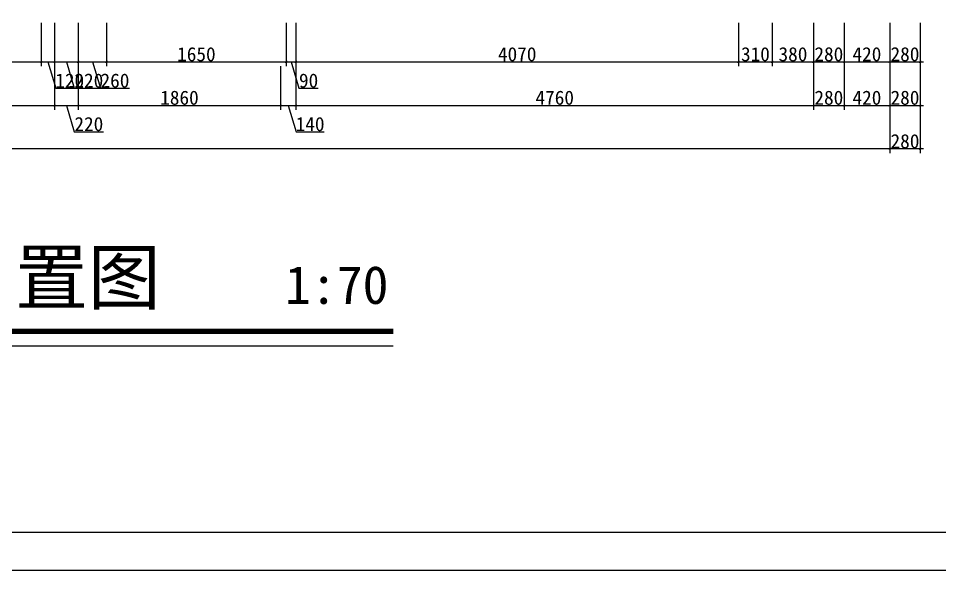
# Model space of a CAD drawing. Extents: x 13886 to 74789, y -750269 to -704302.
# Drawn here: x 59989 to 68457, y -750269 to -745191 of the extents above; entities that cross this region are included whole.
import ezdxf

# ---------------------------------------------------------------- set-up
doc = ezdxf.new("R2010")
doc.units = 0
doc.header["$LTSCALE"] = 10
doc.layers.get('0').update_dxf_attribs({"linetype": 'CONTINUOUS'})
doc.layers.get('DEFPOINTS').update_dxf_attribs({"linetype": 'CONTINUOUS'})
doc.layers.add('____4', color=4, linetype='CONTINUOUS')
doc.layers.add('__A', color=14, linetype='CONTINUOUS')
doc.styles.get("Standard").update_dxf_attribs({"font": 'NSimSun.ttf'})
doc.dimstyles.get("Standard").update_dxf_attribs({"dimtxt": 0.18, "dimasz": 0.18, "dimexe": 0.18, "dimexo": 0.0625, "dimgap": 0.09, "dimtad": 0, "dimtih": 1, "dimtoh": 1, "dimdec": 4, "dimzin": 0, "dimtxsty": 'STANDARD', "dimcen": 0.09, "dimazin": 3, "dimtfac": 1, "dimtdec": 4, "dimtofl": 0, "dimtmove": 0, "dimatfit": 3, "dimtolj": 1, "dimtzin": 0})

# ---------------------------------------------------------------- blocks, each defined once
blk = doc.blocks.new('HTHJGJ')
at = {"layer": '__A', "ltscale": 150}
for p, q in [((42936.3, -749919.1), (15636.3, -749919.1)), ((43286.3, -750269.1), (13886.3, -750269.1))]:
    blk.add_line(p, q, dxfattribs=at)
blk = doc.blocks.new('_ARCHTICK')
at = {"color": 0, "linetype": 'BYBLOCK', "const_width": 0.15}
blk.add_lwpolyline([(-0.5, -0.5), (0.5, 0.5)], dxfattribs=at)
blk = doc.blocks.new('*D267')
at = {"color": 250, "ltscale": 60}
for p, q in [((67999.4, -746031.5), (67999.4, -746431.5)), ((68279.4, -746031.5), (68279.4, -746431.5)), ((68309.4, -746391.5), (67969.4, -746391.5))]:
    blk.add_line(p, q, dxfattribs=at)
at = {"layer": 'DEFPOINTS', "color": 0, "ltscale": 60}
for p in [(67999.4, -745991.5), (68279.4, -745991.5), (67999.4, -746391.5)]:
    blk.add_point(p, dxfattribs=at)
at = {"color": 250, "ltscale": 60, "xscale": 20, "yscale": 20, "zscale": 20, "rotation": 180}
blk.add_blockref('_ARCHTICK', (67999.4, -746391.5), dxfattribs=at)
at = {"color": 250, "ltscale": 60, "xscale": 20, "yscale": 20, "zscale": 20}
blk.add_blockref('_ARCHTICK', (68279.4, -746391.5), dxfattribs=at)
at = {"color": 3, "ltscale": 60, "insert": (68139.4, -746321.5), "char_height": 130, "attachment_point": 5}
blk.add_mtext('\\A1;280', dxfattribs=at)
blk = doc.blocks.new('*D268')
at = {"color": 250, "ltscale": 60}
for p, q in [((51192.1, -746031.5), (51192.1, -746431.5)), ((67999.4, -746031.5), (67999.4, -746431.5)), ((68029.4, -746391.5), (51162.1, -746391.5))]:
    blk.add_line(p, q, dxfattribs=at)
at = {"layer": 'DEFPOINTS', "color": 0, "ltscale": 60}
for p in [(51192.1, -745991.5), (67999.4, -745991.5), (51192.1, -746391.5)]:
    blk.add_point(p, dxfattribs=at)
at = {"color": 250, "ltscale": 60, "xscale": 20, "yscale": 20, "zscale": 20, "rotation": 180}
blk.add_blockref('_ARCHTICK', (51192.1, -746391.5), dxfattribs=at)
at = {"color": 250, "ltscale": 60, "xscale": 20, "yscale": 20, "zscale": 20}
blk.add_blockref('_ARCHTICK', (67999.4, -746391.5), dxfattribs=at)
at = {"color": 3, "ltscale": 60, "insert": (59595.7, -746321.5), "char_height": 130, "attachment_point": 5}
blk.add_mtext('\\A1;16805', dxfattribs=at)
blk = doc.blocks.new('*D279')
at = {"color": 250, "ltscale": 60}
for p, q in [((58524.4, -745631.5), (58524.4, -746031.5)), ((60319.4, -745631.5), (60319.4, -746031.5)), ((58494.4, -745991.5), (60349.4, -745991.5))]:
    blk.add_line(p, q, dxfattribs=at)
at = {"layer": 'DEFPOINTS', "color": 0, "ltscale": 60}
for p in [(58524.4, -745591.5), (60319.4, -745591.5), (60319.4, -745991.5)]:
    blk.add_point(p, dxfattribs=at)
at = {"color": 250, "ltscale": 60, "xscale": 20, "yscale": 20, "zscale": 20, "rotation": 180}
blk.add_blockref('_ARCHTICK', (58524.4, -745991.5), dxfattribs=at)
at = {"color": 250, "ltscale": 60, "xscale": 20, "yscale": 20, "zscale": 20}
blk.add_blockref('_ARCHTICK', (60319.4, -745991.5), dxfattribs=at)
at = {"color": 3, "ltscale": 60, "insert": (59421.9, -745921.5), "char_height": 130, "attachment_point": 5}
blk.add_mtext('\\A1;1795', dxfattribs=at)
blk = doc.blocks.new('*D280')
at = {"color": 250, "ltscale": 60}
for p, q in [((60319.4, -745631.5), (60319.4, -746031.5)), ((60539.4, -745631.5), (60539.4, -746031.5)), ((60289.4, -745991.5), (60569.4, -745991.5)), ((60429.4, -745991.5), (60502.1, -746234)), ((60502.1, -746234), (60770.7, -746234))]:
    blk.add_line(p, q, dxfattribs=at)
at = {"layer": 'DEFPOINTS', "color": 0, "ltscale": 60}
for p in [(60319.4, -745591.5), (60539.4, -745591.5), (60539.4, -745991.5)]:
    blk.add_point(p, dxfattribs=at)
at = {"color": 250, "ltscale": 60, "xscale": 20, "yscale": 20, "zscale": 20, "rotation": 180}
blk.add_blockref('_ARCHTICK', (60319.4, -745991.5), dxfattribs=at)
at = {"color": 250, "ltscale": 60, "xscale": 20, "yscale": 20, "zscale": 20}
blk.add_blockref('_ARCHTICK', (60539.4, -745991.5), dxfattribs=at)
at = {"color": 3, "ltscale": 60, "insert": (60636.4, -746164), "char_height": 130, "attachment_point": 5}
blk.add_mtext('\\A1;220', dxfattribs=at)
blk = doc.blocks.new('*D281')
at = {"color": 250, "ltscale": 60}
for p, q in [((60539.4, -745631.5), (60539.4, -746031.5)), ((62399.4, -745631.5), (62399.4, -746031.5)), ((60509.4, -745991.5), (62429.4, -745991.5))]:
    blk.add_line(p, q, dxfattribs=at)
at = {"layer": 'DEFPOINTS', "color": 0, "ltscale": 60}
for p in [(60539.4, -745591.5), (62399.4, -745591.5), (62399.4, -745991.5)]:
    blk.add_point(p, dxfattribs=at)
at = {"color": 250, "ltscale": 60, "xscale": 20, "yscale": 20, "zscale": 20, "rotation": 180}
blk.add_blockref('_ARCHTICK', (60539.4, -745991.5), dxfattribs=at)
at = {"color": 250, "ltscale": 60, "xscale": 20, "yscale": 20, "zscale": 20}
blk.add_blockref('_ARCHTICK', (62399.4, -745991.5), dxfattribs=at)
at = {"color": 3, "ltscale": 60, "insert": (61469.4, -745921.5), "char_height": 130, "attachment_point": 5}
blk.add_mtext('\\A1;1860', dxfattribs=at)
blk = doc.blocks.new('*D282')
at = {"color": 250, "ltscale": 60}
for p, q in [((62399.4, -745631.5), (62399.4, -746031.5)), ((62539.4, -745631.5), (62539.4, -746031.5)), ((62369.4, -745991.5), (62569.4, -745991.5)), ((62469.4, -745991.5), (62542.1, -746234)), ((62542.1, -746234), (62799.1, -746234))]:
    blk.add_line(p, q, dxfattribs=at)
at = {"layer": 'DEFPOINTS', "color": 0, "ltscale": 60}
for p in [(62399.4, -745591.5), (62539.4, -745591.5), (62539.4, -745991.5)]:
    blk.add_point(p, dxfattribs=at)
at = {"color": 250, "ltscale": 60, "xscale": 20, "yscale": 20, "zscale": 20, "rotation": 180}
blk.add_blockref('_ARCHTICK', (62399.4, -745991.5), dxfattribs=at)
at = {"color": 250, "ltscale": 60, "xscale": 20, "yscale": 20, "zscale": 20}
blk.add_blockref('_ARCHTICK', (62539.4, -745991.5), dxfattribs=at)
at = {"color": 3, "ltscale": 60, "insert": (62670.6, -746164), "char_height": 130, "attachment_point": 5}
blk.add_mtext('\\A1;140', dxfattribs=at)
blk = doc.blocks.new('*D283')
at = {"color": 250, "ltscale": 60}
for p, q in [((62539.4, -745631.5), (62539.4, -746031.5)), ((67299.4, -745631.5), (67299.4, -746031.5)), ((62509.4, -745991.5), (67329.4, -745991.5))]:
    blk.add_line(p, q, dxfattribs=at)
at = {"layer": 'DEFPOINTS', "color": 0, "ltscale": 60}
for p in [(62539.4, -745591.5), (67299.4, -745591.5), (67299.4, -745991.5)]:
    blk.add_point(p, dxfattribs=at)
at = {"color": 250, "ltscale": 60, "xscale": 20, "yscale": 20, "zscale": 20, "rotation": 180}
blk.add_blockref('_ARCHTICK', (62539.4, -745991.5), dxfattribs=at)
at = {"color": 250, "ltscale": 60, "xscale": 20, "yscale": 20, "zscale": 20}
blk.add_blockref('_ARCHTICK', (67299.4, -745991.5), dxfattribs=at)
at = {"color": 3, "ltscale": 60, "insert": (64919.4, -745921.5), "char_height": 130, "attachment_point": 5}
blk.add_mtext('\\A1;4760', dxfattribs=at)
blk = doc.blocks.new('*D284')
at = {"color": 250, "ltscale": 60}
for p, q in [((67299.4, -745631.5), (67299.4, -746031.5)), ((67579.4, -745631.5), (67579.4, -746031.5)), ((67269.4, -745991.5), (67609.4, -745991.5))]:
    blk.add_line(p, q, dxfattribs=at)
at = {"layer": 'DEFPOINTS', "color": 0, "ltscale": 60}
for p in [(67299.4, -745591.5), (67579.4, -745591.5), (67579.4, -745991.5)]:
    blk.add_point(p, dxfattribs=at)
at = {"color": 250, "ltscale": 60, "xscale": 20, "yscale": 20, "zscale": 20, "rotation": 180}
blk.add_blockref('_ARCHTICK', (67299.4, -745991.5), dxfattribs=at)
at = {"color": 250, "ltscale": 60, "xscale": 20, "yscale": 20, "zscale": 20}
blk.add_blockref('_ARCHTICK', (67579.4, -745991.5), dxfattribs=at)
at = {"color": 3, "ltscale": 60, "insert": (67439.4, -745921.5), "char_height": 130, "attachment_point": 5}
blk.add_mtext('\\A1;280', dxfattribs=at)
blk = doc.blocks.new('*D285')
at = {"color": 250, "ltscale": 60}
for p, q in [((67579.4, -745631.5), (67579.4, -746031.5)), ((67999.4, -745631.5), (67999.4, -746031.5)), ((67549.4, -745991.5), (68029.4, -745991.5))]:
    blk.add_line(p, q, dxfattribs=at)
at = {"layer": 'DEFPOINTS', "color": 0, "ltscale": 60}
for p in [(67579.4, -745591.5), (67999.4, -745591.5), (67999.4, -745991.5)]:
    blk.add_point(p, dxfattribs=at)
at = {"color": 250, "ltscale": 60, "xscale": 20, "yscale": 20, "zscale": 20, "rotation": 180}
blk.add_blockref('_ARCHTICK', (67579.4, -745991.5), dxfattribs=at)
at = {"color": 250, "ltscale": 60, "xscale": 20, "yscale": 20, "zscale": 20}
blk.add_blockref('_ARCHTICK', (67999.4, -745991.5), dxfattribs=at)
at = {"color": 3, "ltscale": 60, "insert": (67789.4, -745921.5), "char_height": 130, "attachment_point": 5}
blk.add_mtext('\\A1;420', dxfattribs=at)
blk = doc.blocks.new('*D286')
at = {"color": 250, "ltscale": 60}
for p, q in [((67999.4, -745631.5), (67999.4, -746031.5)), ((68279.4, -745631.5), (68279.4, -746031.5)), ((67969.4, -745991.5), (68309.4, -745991.5))]:
    blk.add_line(p, q, dxfattribs=at)
at = {"layer": 'DEFPOINTS', "color": 0, "ltscale": 60}
for p in [(67999.4, -745591.5), (68279.4, -745591.5), (68279.4, -745991.5)]:
    blk.add_point(p, dxfattribs=at)
at = {"color": 250, "ltscale": 60, "xscale": 20, "yscale": 20, "zscale": 20, "rotation": 180}
blk.add_blockref('_ARCHTICK', (67999.4, -745991.5), dxfattribs=at)
at = {"color": 250, "ltscale": 60, "xscale": 20, "yscale": 20, "zscale": 20}
blk.add_blockref('_ARCHTICK', (68279.4, -745991.5), dxfattribs=at)
at = {"color": 3, "ltscale": 60, "insert": (68139.4, -745921.5), "char_height": 130, "attachment_point": 5}
blk.add_mtext('\\A1;280', dxfattribs=at)
blk = doc.blocks.new('*D298')
at = {"color": 250, "ltscale": 60}
for p, q in [((59034.4, -745231.5), (59034.4, -745631.5)), ((60199.4, -745231.5), (60199.4, -745631.5)), ((59004.4, -745591.5), (60229.4, -745591.5))]:
    blk.add_line(p, q, dxfattribs=at)
at = {"layer": 'DEFPOINTS', "color": 0, "ltscale": 60}
for p in [(59034.4, -745191.5), (60199.4, -745191.5), (60199.4, -745591.5)]:
    blk.add_point(p, dxfattribs=at)
at = {"color": 250, "ltscale": 60, "xscale": 20, "yscale": 20, "zscale": 20, "rotation": 180}
blk.add_blockref('_ARCHTICK', (59034.4, -745591.5), dxfattribs=at)
at = {"color": 250, "ltscale": 60, "xscale": 20, "yscale": 20, "zscale": 20}
blk.add_blockref('_ARCHTICK', (60199.4, -745591.5), dxfattribs=at)
at = {"color": 3, "ltscale": 60, "insert": (59616.9, -745521.5), "char_height": 130, "attachment_point": 5}
blk.add_mtext('\\A1;1165', dxfattribs=at)
blk = doc.blocks.new('*D299')
at = {"color": 250, "ltscale": 60}
for p, q in [((60199.4, -745231.5), (60199.4, -745631.5)), ((60319.4, -745231.5), (60319.4, -745631.5)), ((60169.4, -745591.5), (60349.4, -745591.5)), ((60259.4, -745591.5), (60332.1, -745834)), ((60332.1, -745834), (60589.1, -745834))]:
    blk.add_line(p, q, dxfattribs=at)
at = {"layer": 'DEFPOINTS', "color": 0, "ltscale": 60}
for p in [(60199.4, -745191.5), (60319.4, -745191.5), (60319.4, -745591.5)]:
    blk.add_point(p, dxfattribs=at)
at = {"color": 250, "ltscale": 60, "xscale": 20, "yscale": 20, "zscale": 20, "rotation": 180}
blk.add_blockref('_ARCHTICK', (60199.4, -745591.5), dxfattribs=at)
at = {"color": 250, "ltscale": 60, "xscale": 20, "yscale": 20, "zscale": 20}
blk.add_blockref('_ARCHTICK', (60319.4, -745591.5), dxfattribs=at)
at = {"color": 3, "ltscale": 60, "insert": (60460.6, -745764), "char_height": 130, "attachment_point": 5}
blk.add_mtext('\\A1;120', dxfattribs=at)
blk = doc.blocks.new('*D300')
at = {"color": 250, "ltscale": 60}
for p, q in [((60319.4, -745231.5), (60319.4, -745631.5)), ((60539.4, -745231.5), (60539.4, -745631.5)), ((60289.4, -745591.5), (60569.4, -745591.5)), ((60429.4, -745591.5), (60502.1, -745834)), ((60502.1, -745834), (60770.7, -745834))]:
    blk.add_line(p, q, dxfattribs=at)
at = {"layer": 'DEFPOINTS', "color": 0, "ltscale": 60}
for p in [(60319.4, -745191.5), (60539.4, -745191.5), (60539.4, -745591.5)]:
    blk.add_point(p, dxfattribs=at)
at = {"color": 250, "ltscale": 60, "xscale": 20, "yscale": 20, "zscale": 20, "rotation": 180}
blk.add_blockref('_ARCHTICK', (60319.4, -745591.5), dxfattribs=at)
at = {"color": 250, "ltscale": 60, "xscale": 20, "yscale": 20, "zscale": 20}
blk.add_blockref('_ARCHTICK', (60539.4, -745591.5), dxfattribs=at)
at = {"color": 3, "ltscale": 60, "insert": (60636.4, -745764), "char_height": 130, "attachment_point": 5}
blk.add_mtext('\\A1;220', dxfattribs=at)
blk = doc.blocks.new('*D301')
at = {"color": 250, "ltscale": 60}
for p, q in [((60539.4, -745231.5), (60539.4, -745631.5)), ((60799.4, -745231.5), (60799.4, -745631.5)), ((60509.4, -745591.5), (60829.4, -745591.5)), ((60669.4, -745591.5), (60742.1, -745834)), ((60742.1, -745834), (61010.7, -745834))]:
    blk.add_line(p, q, dxfattribs=at)
at = {"layer": 'DEFPOINTS', "color": 0, "ltscale": 60}
for p in [(60539.4, -745191.5), (60799.4, -745191.5), (60799.4, -745591.5)]:
    blk.add_point(p, dxfattribs=at)
at = {"color": 250, "ltscale": 60, "xscale": 20, "yscale": 20, "zscale": 20, "rotation": 180}
blk.add_blockref('_ARCHTICK', (60539.4, -745591.5), dxfattribs=at)
at = {"color": 250, "ltscale": 60, "xscale": 20, "yscale": 20, "zscale": 20}
blk.add_blockref('_ARCHTICK', (60799.4, -745591.5), dxfattribs=at)
at = {"color": 3, "ltscale": 60, "insert": (60876.4, -745764), "char_height": 130, "attachment_point": 5}
blk.add_mtext('\\A1;260', dxfattribs=at)
blk = doc.blocks.new('*D302')
at = {"color": 250, "ltscale": 60}
for p, q in [((60799.4, -745231.5), (60799.4, -745631.5)), ((62451, -745231.5), (62451, -745631.5)), ((60769.4, -745591.5), (62481, -745591.5))]:
    blk.add_line(p, q, dxfattribs=at)
at = {"layer": 'DEFPOINTS', "color": 0, "ltscale": 60}
for p in [(60799.4, -745191.5), (62451, -745191.5), (62451, -745591.5)]:
    blk.add_point(p, dxfattribs=at)
at = {"color": 250, "ltscale": 60, "xscale": 20, "yscale": 20, "zscale": 20, "rotation": 180}
blk.add_blockref('_ARCHTICK', (60799.4, -745591.5), dxfattribs=at)
at = {"color": 250, "ltscale": 60, "xscale": 20, "yscale": 20, "zscale": 20}
blk.add_blockref('_ARCHTICK', (62451, -745591.5), dxfattribs=at)
at = {"color": 3, "ltscale": 60, "insert": (61625.2, -745521.5), "char_height": 130, "attachment_point": 5}
blk.add_mtext('\\A1;1650', dxfattribs=at)
blk = doc.blocks.new('*D303')
at = {"color": 250, "ltscale": 60}
for p, q in [((62451, -745231.5), (62451, -745631.5)), ((62539.4, -745231.5), (62539.4, -745631.5)), ((62421, -745591.5), (62569.4, -745591.5)), ((62495.2, -745591.5), (62568, -745834)), ((62568, -745834), (62745.5, -745834))]:
    blk.add_line(p, q, dxfattribs=at)
at = {"layer": 'DEFPOINTS', "color": 0, "ltscale": 60}
for p in [(62451, -745191.5), (62539.4, -745191.5), (62539.4, -745591.5)]:
    blk.add_point(p, dxfattribs=at)
at = {"color": 250, "ltscale": 60, "xscale": 20, "yscale": 20, "zscale": 20, "rotation": 180}
blk.add_blockref('_ARCHTICK', (62451, -745591.5), dxfattribs=at)
at = {"color": 250, "ltscale": 60, "xscale": 20, "yscale": 20, "zscale": 20}
blk.add_blockref('_ARCHTICK', (62539.4, -745591.5), dxfattribs=at)
at = {"color": 3, "ltscale": 60, "insert": (62656.7, -745764), "char_height": 130, "attachment_point": 5}
blk.add_mtext('\\A1;90', dxfattribs=at)
blk = doc.blocks.new('*D304')
at = {"color": 250, "ltscale": 60}
for p, q in [((62539.4, -745231.5), (62539.4, -745631.5)), ((66609.4, -745231.5), (66609.4, -745631.5)), ((62509.4, -745591.5), (66639.4, -745591.5))]:
    blk.add_line(p, q, dxfattribs=at)
at = {"layer": 'DEFPOINTS', "color": 0, "ltscale": 60}
for p in [(62539.4, -745191.5), (66609.4, -745191.5), (66609.4, -745591.5)]:
    blk.add_point(p, dxfattribs=at)
at = {"color": 250, "ltscale": 60, "xscale": 20, "yscale": 20, "zscale": 20, "rotation": 180}
blk.add_blockref('_ARCHTICK', (62539.4, -745591.5), dxfattribs=at)
at = {"color": 250, "ltscale": 60, "xscale": 20, "yscale": 20, "zscale": 20}
blk.add_blockref('_ARCHTICK', (66609.4, -745591.5), dxfattribs=at)
at = {"color": 3, "ltscale": 60, "insert": (64574.4, -745521.5), "char_height": 130, "attachment_point": 5}
blk.add_mtext('\\A1;4070', dxfattribs=at)
blk = doc.blocks.new('*D305')
at = {"color": 250, "ltscale": 60}
for p, q in [((66609.4, -745231.5), (66609.4, -745631.5)), ((66919.4, -745231.5), (66919.4, -745631.5)), ((66579.4, -745591.5), (66949.4, -745591.5))]:
    blk.add_line(p, q, dxfattribs=at)
at = {"layer": 'DEFPOINTS', "color": 0, "ltscale": 60}
for p in [(66609.4, -745191.5), (66919.4, -745191.5), (66919.4, -745591.5)]:
    blk.add_point(p, dxfattribs=at)
at = {"color": 250, "ltscale": 60, "xscale": 20, "yscale": 20, "zscale": 20, "rotation": 180}
blk.add_blockref('_ARCHTICK', (66609.4, -745591.5), dxfattribs=at)
at = {"color": 250, "ltscale": 60, "xscale": 20, "yscale": 20, "zscale": 20}
blk.add_blockref('_ARCHTICK', (66919.4, -745591.5), dxfattribs=at)
at = {"color": 3, "ltscale": 60, "insert": (66764.4, -745521.5), "char_height": 130, "attachment_point": 5}
blk.add_mtext('\\A1;310', dxfattribs=at)
blk = doc.blocks.new('*D306')
at = {"color": 250, "ltscale": 60}
for p, q in [((66919.4, -745231.5), (66919.4, -745631.5)), ((67299.4, -745231.5), (67299.4, -745631.5)), ((66889.4, -745591.5), (67329.4, -745591.5))]:
    blk.add_line(p, q, dxfattribs=at)
at = {"layer": 'DEFPOINTS', "color": 0, "ltscale": 60}
for p in [(66919.4, -745191.5), (67299.4, -745191.5), (67299.4, -745591.5)]:
    blk.add_point(p, dxfattribs=at)
at = {"color": 250, "ltscale": 60, "xscale": 20, "yscale": 20, "zscale": 20, "rotation": 180}
blk.add_blockref('_ARCHTICK', (66919.4, -745591.5), dxfattribs=at)
at = {"color": 250, "ltscale": 60, "xscale": 20, "yscale": 20, "zscale": 20}
blk.add_blockref('_ARCHTICK', (67299.4, -745591.5), dxfattribs=at)
at = {"color": 3, "ltscale": 60, "insert": (67109.4, -745521.5), "char_height": 130, "attachment_point": 5}
blk.add_mtext('\\A1;380', dxfattribs=at)
blk = doc.blocks.new('*D307')
at = {"color": 250, "ltscale": 60}
for p, q in [((67299.4, -745231.5), (67299.4, -745631.5)), ((67579.4, -745231.5), (67579.4, -745631.5)), ((67269.4, -745591.5), (67609.4, -745591.5))]:
    blk.add_line(p, q, dxfattribs=at)
at = {"layer": 'DEFPOINTS', "color": 0, "ltscale": 60}
for p in [(67299.4, -745191.5), (67579.4, -745191.5), (67579.4, -745591.5)]:
    blk.add_point(p, dxfattribs=at)
at = {"color": 250, "ltscale": 60, "xscale": 20, "yscale": 20, "zscale": 20, "rotation": 180}
blk.add_blockref('_ARCHTICK', (67299.4, -745591.5), dxfattribs=at)
at = {"color": 250, "ltscale": 60, "xscale": 20, "yscale": 20, "zscale": 20}
blk.add_blockref('_ARCHTICK', (67579.4, -745591.5), dxfattribs=at)
at = {"color": 3, "ltscale": 60, "insert": (67439.4, -745521.5), "char_height": 130, "attachment_point": 5}
blk.add_mtext('\\A1;280', dxfattribs=at)
blk = doc.blocks.new('*D308')
at = {"color": 250, "ltscale": 60}
for p, q in [((67579.4, -745231.5), (67579.4, -745631.5)), ((67999.4, -745231.5), (67999.4, -745631.5)), ((67549.4, -745591.5), (68029.4, -745591.5))]:
    blk.add_line(p, q, dxfattribs=at)
at = {"layer": 'DEFPOINTS', "color": 0, "ltscale": 60}
for p in [(67579.4, -745191.5), (67999.4, -745191.5), (67999.4, -745591.5)]:
    blk.add_point(p, dxfattribs=at)
at = {"color": 250, "ltscale": 60, "xscale": 20, "yscale": 20, "zscale": 20, "rotation": 180}
blk.add_blockref('_ARCHTICK', (67579.4, -745591.5), dxfattribs=at)
at = {"color": 250, "ltscale": 60, "xscale": 20, "yscale": 20, "zscale": 20}
blk.add_blockref('_ARCHTICK', (67999.4, -745591.5), dxfattribs=at)
at = {"color": 3, "ltscale": 60, "insert": (67789.4, -745521.5), "char_height": 130, "attachment_point": 5}
blk.add_mtext('\\A1;420', dxfattribs=at)
blk = doc.blocks.new('*D309')
at = {"color": 250, "ltscale": 60}
for p, q in [((67999.4, -745231.5), (67999.4, -745631.5)), ((68279.4, -745231.5), (68279.4, -745631.5)), ((67969.4, -745591.5), (68309.4, -745591.5))]:
    blk.add_line(p, q, dxfattribs=at)
at = {"layer": 'DEFPOINTS', "color": 0, "ltscale": 60}
for p in [(67999.4, -745191.5), (68279.4, -745191.5), (68279.4, -745591.5)]:
    blk.add_point(p, dxfattribs=at)
at = {"color": 250, "ltscale": 60, "xscale": 20, "yscale": 20, "zscale": 20, "rotation": 180}
blk.add_blockref('_ARCHTICK', (67999.4, -745591.5), dxfattribs=at)
at = {"color": 250, "ltscale": 60, "xscale": 20, "yscale": 20, "zscale": 20}
blk.add_blockref('_ARCHTICK', (68279.4, -745591.5), dxfattribs=at)
at = {"color": 3, "ltscale": 60, "insert": (68139.4, -745521.5), "char_height": 130, "attachment_point": 5}
blk.add_mtext('\\A1;280', dxfattribs=at)

msp = doc.modelspace()

# ---------------------------------------------------------------- linework, layer by layer
at = {"layer": '____4', "color": 3}
msp.add_line((56487.1, -748203.8), (63434.3, -748203.8), dxfattribs=at)
at = {"layer": '____4', "color": 3, "const_width": 50}
msp.add_lwpolyline([(56487.1, -748069.4), (63434.3, -748069.4)], dxfattribs=at)

# ---------------------------------------------------------------- block references
msp.add_blockref('HTHJGJ', (31502.5, 0))

# ---------------------------------------------------------------- texts
at = {"layer": '____4', "insert": (56617, -747326.8), "char_height": 560, "attachment_point": 1}
msp.add_mtext('{\\H0.87500x;\\C7;平面家具布置图}{\\H1.00013x;\\C7;   }{\\H0.62518x;\\C7;1:70}', dxfattribs=at)

# ---------------------------------------------------------------- dimensions: what is measured, and where the dimension line sits
at = {"ltscale": 60}
for base, p1, p2, picture, middle in [((60199.4, -745591.5), (59034.4, -745191.5), (60199.4, -745191.5), '*D298', (59616.9, -745521.5)), ((60319.4, -745591.5), (60199.4, -745191.5), (60319.4, -745191.5), '*D299', (60337.1, -745764)), ((60539.4, -745591.5), (60319.4, -745191.5), (60539.4, -745191.5), '*D300', (60507.1, -745764)), ((60799.4, -745591.5), (60539.4, -745191.5), (60799.4, -745191.5), '*D301', (60747.1, -745764)), ((62451, -745591.5), (60799.4, -745191.5), (62451, -745191.5), '*D302', (61625.2, -745521.5)), ((62539.4, -745591.5), (62451, -745191.5), (62539.4, -745191.5), '*D303', (62573, -745764)), ((66609.4, -745591.5), (62539.4, -745191.5), (66609.4, -745191.5), '*D304', (64574.4, -745521.5)), ((66919.4, -745591.5), (66609.4, -745191.5), (66919.4, -745191.5), '*D305', (66764.4, -745521.5)), ((67299.4, -745591.5), (66919.4, -745191.5), (67299.4, -745191.5), '*D306', (67109.4, -745521.5)), ((67579.4, -745591.5), (67299.4, -745191.5), (67579.4, -745191.5), '*D307', (67439.4, -745521.5)), ((67999.4, -745591.5), (67579.4, -745191.5), (67999.4, -745191.5), '*D308', (67789.4, -745521.5)), ((68279.4, -745591.5), (67999.4, -745191.5), (68279.4, -745191.5), '*D309', (68139.4, -745521.5)), ((60319.4, -745991.5), (58524.4, -745591.5), (60319.4, -745591.5), '*D279', (59421.9, -745921.5)), ((60539.4, -745991.5), (60319.4, -745591.5), (60539.4, -745591.5), '*D280', (60507.1, -746164)), ((62399.4, -745991.5), (60539.4, -745591.5), (62399.4, -745591.5), '*D281', (61469.4, -745921.5)), ((62539.4, -745991.5), (62399.4, -745591.5), (62539.4, -745591.5), '*D282', (62547.1, -746164)), ((67299.4, -745991.5), (62539.4, -745591.5), (67299.4, -745591.5), '*D283', (64919.4, -745921.5)), ((67579.4, -745991.5), (67299.4, -745591.5), (67579.4, -745591.5), '*D284', (67439.4, -745921.5)), ((67999.4, -745991.5), (67579.4, -745591.5), (67999.4, -745591.5), '*D285', (67789.4, -745921.5)), ((68279.4, -745991.5), (67999.4, -745591.5), (68279.4, -745591.5), '*D286', (68139.4, -745921.5)), ((51192.1, -746391.5), (67999.4, -745991.5), (51192.1, -745991.5), '*D268', (59595.7, -746321.5)), ((67999.4, -746391.5), (68279.4, -745991.5), (67999.4, -745991.5), '*D267', (68139.4, -746321.5))]:
    dim = msp.add_linear_dim(base=base, p1=p1, p2=p2, dimstyle='STANDARD', override={"dimtxt": 130, "dimasz": 20, "dimexe": 40, "dimexo": 40, "dimgap": 5, "dimtad": 1, "dimtih": 0, "dimtoh": 0, "dimdec": 0, "dimrnd": 5, "dimblk1": 'ARCHTICK', "dimblk2": 'ARCHTICK', "dimsah": 1, "dimdle": 30, "dimclrd": 250, "dimclre": 250, "dimclrt": 3, "dimtdec": 0, "dimtmove": 1, "dimldrblk": 'ARCHTICK', "dimfxl": 15, "dimarcsym": 1}, dxfattribs=at)
    dim.commit()
    dim.dimension.update_dxf_attribs({"geometry": picture, "text_midpoint": middle})

doc.saveas('drawing.dxf')
